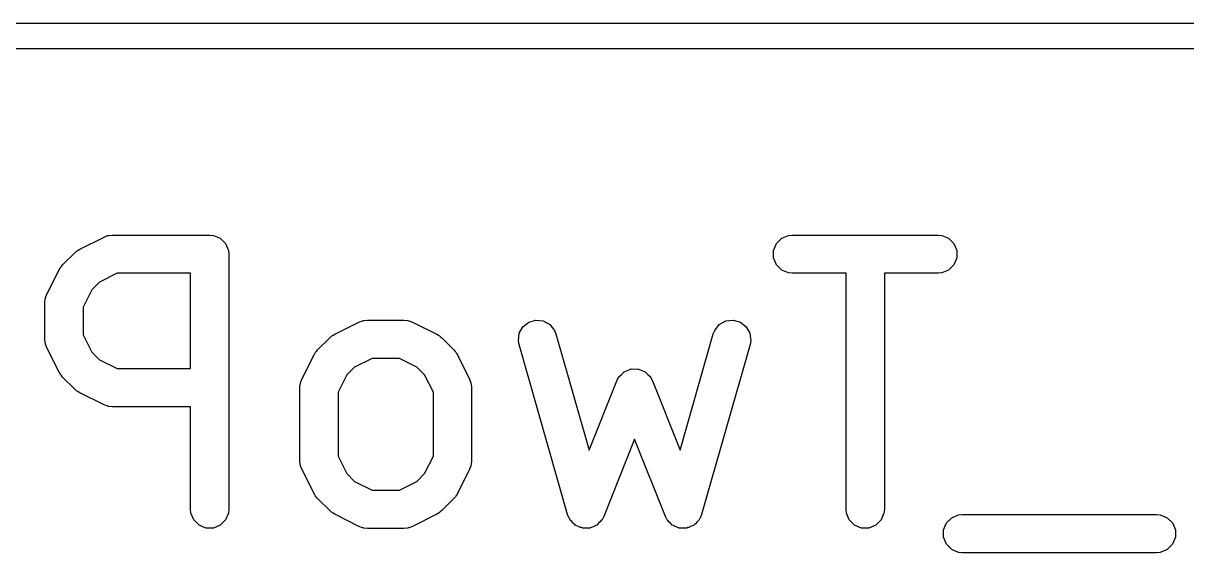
# Model space of a CAD drawing. Header units: inches. Extents: x -1.72 to 1.71, y -2.13 to 2.13.
# Drawn here: x -0.9967 to -0.8171, y 0.6526 to 0.7343 of the extents above; entities that cross this region are included whole.
import ezdxf

# ---------------------------------------------------------------- set-up
doc = ezdxf.new("R2010")
doc.units = ezdxf.units.IN
doc.header["$MEASUREMENT"] = 0
doc.layers.add('BLACK', color=250, linetype='CONTINUOUS')

msp = doc.modelspace()

# ---------------------------------------------------------------- linework, layer by layer
at = {"layer": 'BLACK', "linetype": 'CONTINUOUS'}
for p, q in [((-1.48622, 0.73425), (-0.58806, 0.73425)), ((-0.58806, 0.73031), (-1.48819, 0.73031)), ((-0.98801, 0.6994), (-0.98426, 0.70127)), ((-0.98426, 0.70127), (-0.98372, 0.70148)), ((-0.98372, 0.70148), (-0.98361, 0.70148)), ((-0.98361, 0.70148), (-0.98352, 0.70153)), ((-0.98352, 0.70153), (-0.98294, 0.70158)), ((-0.98294, 0.70158), (-0.96794, 0.70158)), ((-0.96794, 0.70158), (-0.96737, 0.70153)), ((-0.96737, 0.70153), (-0.9663, 0.70108)), ((-0.9663, 0.70108), (-0.96549, 0.70027)), ((-0.88041, 0.70027), (-0.87959, 0.70108)), ((-0.87959, 0.70108), (-0.87853, 0.70153)), ((-0.87853, 0.70153), (-0.87795, 0.70158)), ((-0.87795, 0.70158), (-0.85546, 0.70158)), ((-0.85546, 0.70158), (-0.85488, 0.70153)), ((-0.85488, 0.70153), (-0.85382, 0.70108)), ((-0.85382, 0.70108), (-0.853, 0.70027)), ((-0.98878, 0.69884), (-0.98855, 0.69903)), ((-0.98855, 0.69903), (-0.9885, 0.69909)), ((-0.9885, 0.69909), (-0.98841, 0.69914)), ((-0.98841, 0.69914), (-0.98833, 0.69921)), ((-0.98833, 0.69921), (-0.98826, 0.69924)), ((-0.98826, 0.69924), (-0.98801, 0.6994)), ((-0.96549, 0.70027), (-0.96505, 0.69921)), ((-0.96505, 0.69921), (-0.96499, 0.69863)), ((-0.88085, 0.69921), (-0.88041, 0.70027)), ((-0.88085, 0.69805), (-0.88085, 0.69921)), ((-0.853, 0.70027), (-0.85256, 0.69921)), ((-0.85256, 0.69921), (-0.85256, 0.69805)), ((-0.99065, 0.69697), (-0.98878, 0.69884)), ((-0.96499, 0.69863), (-0.96499, 0.65926)), ((-0.88041, 0.69699), (-0.88085, 0.69805)), ((-0.85256, 0.69805), (-0.853, 0.69699)), ((-0.99308, 0.69245), (-0.99121, 0.6962)), ((-0.99121, 0.6962), (-0.99105, 0.69645)), ((-0.99105, 0.69645), (-0.99102, 0.69652)), ((-0.99102, 0.69652), (-0.99095, 0.6966)), ((-0.99095, 0.6966), (-0.9909, 0.69669)), ((-0.9909, 0.69669), (-0.99084, 0.69674)), ((-0.99084, 0.69674), (-0.99065, 0.69697)), ((-0.98224, 0.69568), (-0.98494, 0.69433)), ((-0.97089, 0.69568), (-0.98224, 0.69568)), ((-0.97089, 0.68096), (-0.97089, 0.69568)), ((-0.87959, 0.69617), (-0.88041, 0.69699)), ((-0.87853, 0.69573), (-0.87959, 0.69617)), ((-0.87795, 0.69568), (-0.87853, 0.69573)), ((-0.86966, 0.69568), (-0.87795, 0.69568)), ((-0.86966, 0.65926), (-0.86966, 0.69568)), ((-0.85546, 0.69568), (-0.86375, 0.69568)), ((-0.86375, 0.69568), (-0.86375, 0.65926)), ((-0.85488, 0.69573), (-0.85546, 0.69568)), ((-0.85382, 0.69617), (-0.85488, 0.69573)), ((-0.853, 0.69699), (-0.85382, 0.69617)), ((-0.98494, 0.69433), (-0.98614, 0.69313)), ((-0.99333, 0.69171), (-0.99329, 0.6918)), ((-0.99329, 0.69191), (-0.99308, 0.69245)), ((-0.99329, 0.6918), (-0.99329, 0.69191)), ((-0.98614, 0.69313), (-0.98749, 0.69043)), ((-0.99339, 0.69113), (-0.99333, 0.69171)), ((-0.99339, 0.68551), (-0.99339, 0.69113)), ((-0.98749, 0.69043), (-0.98749, 0.6862)), ((-0.94489, 0.68815), (-0.94435, 0.68835)), ((-0.94435, 0.68835), (-0.94424, 0.68836)), ((-0.94424, 0.68836), (-0.94415, 0.6884)), ((-0.94415, 0.6884), (-0.94357, 0.68846)), ((-0.94357, 0.68846), (-0.93795, 0.68846)), ((-0.93795, 0.68846), (-0.93737, 0.6884)), ((-0.93737, 0.6884), (-0.93727, 0.68836)), ((-0.93727, 0.68836), (-0.93717, 0.68835)), ((-0.93717, 0.68835), (-0.93662, 0.68815)), ((-0.91867, 0.68813), (-0.91756, 0.68845)), ((-0.91756, 0.68845), (-0.91642, 0.68832)), ((-0.91642, 0.68832), (-0.91541, 0.68776)), ((-0.88924, 0.68776), (-0.88823, 0.68832)), ((-0.88823, 0.68832), (-0.88708, 0.68845)), ((-0.88708, 0.68845), (-0.88598, 0.68813)), ((-0.94864, 0.68627), (-0.94489, 0.68815)), ((-0.93662, 0.68815), (-0.93288, 0.68627)), ((-0.92027, 0.68526), (-0.92013, 0.68641)), ((-0.92013, 0.68641), (-0.91957, 0.68742)), ((-0.91957, 0.68742), (-0.91867, 0.68813)), ((-0.91541, 0.68776), (-0.9147, 0.68686)), ((-0.9147, 0.68686), (-0.91448, 0.68632)), ((-0.89017, 0.68632), (-0.88995, 0.68686)), ((-0.88995, 0.68686), (-0.88924, 0.68776)), ((-0.88598, 0.68813), (-0.88507, 0.68742)), ((-0.88507, 0.68742), (-0.88452, 0.68641)), ((-0.88452, 0.68641), (-0.88438, 0.68526)), ((-0.99333, 0.68493), (-0.99339, 0.68551)), ((-0.99329, 0.68483), (-0.99333, 0.68493)), ((-0.99329, 0.68473), (-0.99329, 0.68483)), ((-0.99308, 0.68419), (-0.99329, 0.68473)), ((-0.98749, 0.6862), (-0.98614, 0.68351)), ((-0.95128, 0.68384), (-0.94941, 0.68572)), ((-0.94941, 0.68572), (-0.94918, 0.6859)), ((-0.94918, 0.6859), (-0.94913, 0.68596)), ((-0.94913, 0.68596), (-0.94904, 0.68602)), ((-0.94904, 0.68602), (-0.94896, 0.68609)), ((-0.94896, 0.68609), (-0.94889, 0.68612)), ((-0.94889, 0.68612), (-0.94864, 0.68627)), ((-0.93288, 0.68627), (-0.93263, 0.68612)), ((-0.93263, 0.68612), (-0.93256, 0.68609)), ((-0.93256, 0.68609), (-0.93247, 0.68602)), ((-0.93247, 0.68602), (-0.93239, 0.68596)), ((-0.93239, 0.68596), (-0.93233, 0.6859)), ((-0.93233, 0.6859), (-0.93211, 0.68572)), ((-0.93211, 0.68572), (-0.93023, 0.68384)), ((-0.92016, 0.68469), (-0.92027, 0.68526)), ((-0.91266, 0.65845), (-0.92016, 0.68469)), ((-0.91448, 0.68632), (-0.90936, 0.66838)), ((-0.89529, 0.66838), (-0.89017, 0.68632)), ((-0.88449, 0.68469), (-0.89199, 0.65845)), ((-0.88438, 0.68526), (-0.88449, 0.68469)), ((-0.99121, 0.68044), (-0.99308, 0.68419)), ((-0.98614, 0.68351), (-0.98494, 0.68231)), ((-0.95371, 0.67933), (-0.95183, 0.68308)), ((-0.95183, 0.68308), (-0.95168, 0.68332)), ((-0.95168, 0.68332), (-0.95165, 0.6834)), ((-0.95165, 0.6834), (-0.95158, 0.68348)), ((-0.95158, 0.68348), (-0.95153, 0.68357)), ((-0.95153, 0.68357), (-0.95147, 0.68362)), ((-0.95147, 0.68362), (-0.95128, 0.68384)), ((-0.93023, 0.68384), (-0.93005, 0.68362)), ((-0.93005, 0.68362), (-0.92999, 0.68357)), ((-0.92999, 0.68357), (-0.92993, 0.68348)), ((-0.92993, 0.68348), (-0.92987, 0.6834)), ((-0.92987, 0.6834), (-0.92984, 0.68332)), ((-0.92984, 0.68332), (-0.92968, 0.68308)), ((-0.92968, 0.68308), (-0.92781, 0.67933)), ((-0.98494, 0.68231), (-0.98224, 0.68096)), ((-0.94557, 0.6812), (-0.94677, 0.68001)), ((-0.94287, 0.68255), (-0.94557, 0.6812)), ((-0.93864, 0.68255), (-0.94287, 0.68255)), ((-0.93594, 0.6812), (-0.93864, 0.68255)), ((-0.93475, 0.68001), (-0.93594, 0.6812)), ((-0.99105, 0.68019), (-0.99121, 0.68044)), ((-0.99102, 0.68012), (-0.99105, 0.68019)), ((-0.99095, 0.68003), (-0.99102, 0.68012)), ((-0.9909, 0.67995), (-0.99095, 0.68003)), ((-0.99084, 0.67989), (-0.9909, 0.67995)), ((-0.99065, 0.67967), (-0.99084, 0.67989)), ((-0.98878, 0.67779), (-0.99065, 0.67967)), ((-0.98224, 0.68096), (-0.97089, 0.68096)), ((-0.95392, 0.67879), (-0.95371, 0.67933)), ((-0.94677, 0.68001), (-0.94812, 0.67731)), ((-0.9334, 0.67731), (-0.93475, 0.68001)), ((-0.92781, 0.67933), (-0.9276, 0.67879)), ((-0.90507, 0.6791), (-0.9048, 0.67962)), ((-0.9048, 0.67962), (-0.90477, 0.67964)), ((-0.90477, 0.67964), (-0.90476, 0.67968)), ((-0.90476, 0.67968), (-0.90437, 0.68006)), ((-0.90437, 0.68006), (-0.904, 0.68044)), ((-0.904, 0.68044), (-0.90396, 0.68046)), ((-0.90396, 0.68046), (-0.90394, 0.68048)), ((-0.90394, 0.68048), (-0.90343, 0.68068)), ((-0.90343, 0.68068), (-0.90294, 0.6809)), ((-0.90294, 0.6809), (-0.9029, 0.6809)), ((-0.9029, 0.6809), (-0.90287, 0.68091)), ((-0.90287, 0.68091), (-0.90232, 0.6809)), ((-0.90232, 0.6809), (-0.90178, 0.68091)), ((-0.90178, 0.68091), (-0.90175, 0.6809)), ((-0.90175, 0.6809), (-0.90171, 0.6809)), ((-0.90171, 0.6809), (-0.90122, 0.68068)), ((-0.90122, 0.68068), (-0.90071, 0.68048)), ((-0.90071, 0.68048), (-0.90069, 0.68046)), ((-0.90069, 0.68046), (-0.90065, 0.68044)), ((-0.90065, 0.68044), (-0.90028, 0.68005)), ((-0.90028, 0.68005), (-0.89989, 0.67968)), ((-0.89989, 0.67968), (-0.89988, 0.67964)), ((-0.89988, 0.67964), (-0.89985, 0.67962)), ((-0.89985, 0.67962), (-0.89958, 0.6791)), ((-0.98855, 0.67761), (-0.98878, 0.67779)), ((-0.9885, 0.67755), (-0.98855, 0.67761)), ((-0.98841, 0.67749), (-0.9885, 0.67755)), ((-0.98833, 0.67743), (-0.98841, 0.67749)), ((-0.98826, 0.6774), (-0.98833, 0.67743)), ((-0.95402, 0.67801), (-0.95396, 0.67858)), ((-0.95402, 0.66676), (-0.95402, 0.67801)), ((-0.95396, 0.67858), (-0.95392, 0.67868)), ((-0.95392, 0.67868), (-0.95392, 0.67879)), ((-0.9276, 0.67879), (-0.92759, 0.67868)), ((-0.92759, 0.67868), (-0.92755, 0.67858)), ((-0.92755, 0.67858), (-0.92749, 0.67801)), ((-0.92749, 0.67801), (-0.92749, 0.66676)), ((-0.90936, 0.66838), (-0.90507, 0.6791)), ((-0.89958, 0.6791), (-0.89529, 0.66838)), ((-0.98801, 0.67724), (-0.98826, 0.6774)), ((-0.98426, 0.67537), (-0.98801, 0.67724)), ((-0.94812, 0.67731), (-0.94812, 0.66746)), ((-0.9334, 0.66746), (-0.9334, 0.67731)), ((-0.98372, 0.67516), (-0.98426, 0.67537)), ((-0.98361, 0.67515), (-0.98372, 0.67516)), ((-0.98352, 0.67511), (-0.98361, 0.67515)), ((-0.98294, 0.67505), (-0.98352, 0.67511)), ((-0.97089, 0.67505), (-0.98294, 0.67505)), ((-0.97089, 0.65926), (-0.97089, 0.67505)), ((-0.90232, 0.67006), (-0.90708, 0.65816)), ((-0.89757, 0.65816), (-0.90232, 0.67006)), ((-0.95396, 0.66618), (-0.95402, 0.66676)), ((-0.94812, 0.66746), (-0.94677, 0.66476)), ((-0.93475, 0.66476), (-0.9334, 0.66746)), ((-0.92749, 0.66676), (-0.92755, 0.66618)), ((-0.95392, 0.66608), (-0.95396, 0.66618)), ((-0.95392, 0.66598), (-0.95392, 0.66608)), ((-0.95371, 0.66544), (-0.95392, 0.66598)), ((-0.95183, 0.66169), (-0.95371, 0.66544)), ((-0.92781, 0.66544), (-0.92968, 0.66169)), ((-0.9276, 0.66598), (-0.92781, 0.66544)), ((-0.92759, 0.66608), (-0.9276, 0.66598)), ((-0.92755, 0.66618), (-0.92759, 0.66608)), ((-0.94677, 0.66476), (-0.94557, 0.66356)), ((-0.94557, 0.66356), (-0.94287, 0.66221)), ((-0.93864, 0.66221), (-0.93594, 0.66356)), ((-0.93594, 0.66356), (-0.93475, 0.66476)), ((-0.95168, 0.66144), (-0.95183, 0.66169)), ((-0.95165, 0.66137), (-0.95168, 0.66144)), ((-0.95158, 0.66129), (-0.95165, 0.66137)), ((-0.95153, 0.6612), (-0.95158, 0.66129)), ((-0.94287, 0.66221), (-0.93864, 0.66221)), ((-0.92993, 0.66129), (-0.92999, 0.6612)), ((-0.92987, 0.66137), (-0.92993, 0.66129)), ((-0.92984, 0.66144), (-0.92987, 0.66137)), ((-0.92968, 0.66169), (-0.92984, 0.66144)), ((-0.95147, 0.66115), (-0.95153, 0.6612)), ((-0.95128, 0.66092), (-0.95147, 0.66115)), ((-0.94941, 0.65905), (-0.95128, 0.66092)), ((-0.93023, 0.66092), (-0.93211, 0.65905)), ((-0.93005, 0.66115), (-0.93023, 0.66092)), ((-0.92999, 0.6612), (-0.93005, 0.66115)), ((-0.97084, 0.65868), (-0.97089, 0.65926)), ((-0.9704, 0.65762), (-0.97084, 0.65868)), ((-0.96505, 0.65868), (-0.96549, 0.65762)), ((-0.96499, 0.65926), (-0.96505, 0.65868)), ((-0.94918, 0.65886), (-0.94941, 0.65905)), ((-0.94913, 0.6588), (-0.94918, 0.65886)), ((-0.94904, 0.65875), (-0.94913, 0.6588)), ((-0.94896, 0.65868), (-0.94904, 0.65875)), ((-0.94889, 0.65865), (-0.94896, 0.65868)), ((-0.94864, 0.65849), (-0.94889, 0.65865)), ((-0.94489, 0.65662), (-0.94864, 0.65849)), ((-0.93288, 0.65849), (-0.93662, 0.65662)), ((-0.93263, 0.65865), (-0.93288, 0.65849)), ((-0.93256, 0.65868), (-0.93263, 0.65865)), ((-0.93247, 0.65875), (-0.93256, 0.65868)), ((-0.93239, 0.6588), (-0.93247, 0.65875)), ((-0.93233, 0.65886), (-0.93239, 0.6588)), ((-0.93211, 0.65905), (-0.93233, 0.65886)), ((-0.91245, 0.65791), (-0.91266, 0.65845)), ((-0.91233, 0.65776), (-0.91245, 0.65791)), ((-0.91226, 0.65759), (-0.91233, 0.65776)), ((-0.90735, 0.65765), (-0.90748, 0.65751)), ((-0.90708, 0.65816), (-0.90735, 0.65765)), ((-0.8973, 0.65765), (-0.89757, 0.65816)), ((-0.89717, 0.65751), (-0.8973, 0.65765)), ((-0.89232, 0.65776), (-0.89239, 0.65759)), ((-0.8922, 0.65791), (-0.89232, 0.65776)), ((-0.89199, 0.65845), (-0.8922, 0.65791)), ((-0.8696, 0.65868), (-0.86966, 0.65926)), ((-0.86916, 0.65762), (-0.8696, 0.65868)), ((-0.86381, 0.65868), (-0.86425, 0.65762)), ((-0.86375, 0.65926), (-0.86381, 0.65868)), ((-0.85416, 0.65715), (-0.85335, 0.65796)), ((-0.85335, 0.65796), (-0.85228, 0.65841)), ((-0.85228, 0.65841), (-0.85171, 0.65846)), ((-0.85171, 0.65846), (-0.82171, 0.65846)), ((-0.82171, 0.65846), (-0.82113, 0.65841)), ((-0.82113, 0.65841), (-0.82007, 0.65796)), ((-0.82007, 0.65796), (-0.81925, 0.65715)), ((-0.96958, 0.6568), (-0.9704, 0.65762)), ((-0.96852, 0.65636), (-0.96958, 0.6568)), ((-0.96737, 0.65636), (-0.96852, 0.65636)), ((-0.9663, 0.6568), (-0.96737, 0.65636)), ((-0.96549, 0.65762), (-0.9663, 0.6568)), ((-0.94435, 0.65641), (-0.94489, 0.65662)), ((-0.94424, 0.6564), (-0.94435, 0.65641)), ((-0.94415, 0.65636), (-0.94424, 0.6564)), ((-0.94357, 0.65631), (-0.94415, 0.65636)), ((-0.93795, 0.65631), (-0.94357, 0.65631)), ((-0.93737, 0.65636), (-0.93795, 0.65631)), ((-0.93727, 0.6564), (-0.93737, 0.65636)), ((-0.93717, 0.65641), (-0.93727, 0.6564)), ((-0.93662, 0.65662), (-0.93717, 0.65641)), ((-0.91198, 0.65731), (-0.91226, 0.65759)), ((-0.91173, 0.65701), (-0.91198, 0.65731)), ((-0.91157, 0.65692), (-0.91173, 0.65701)), ((-0.91143, 0.65678), (-0.91157, 0.65692)), ((-0.91107, 0.65664), (-0.91143, 0.65678)), ((-0.91073, 0.65645), (-0.91107, 0.65664)), ((-0.91054, 0.65643), (-0.91073, 0.65645)), ((-0.91036, 0.65636), (-0.91054, 0.65643)), ((-0.90997, 0.65636), (-0.91036, 0.65636)), ((-0.90958, 0.65632), (-0.90997, 0.65636)), ((-0.9094, 0.65637), (-0.90958, 0.65632)), ((-0.90921, 0.65637), (-0.9094, 0.65637)), ((-0.90885, 0.65652), (-0.90921, 0.65637)), ((-0.90847, 0.65663), (-0.90885, 0.65652)), ((-0.90833, 0.65675), (-0.90847, 0.65663)), ((-0.90815, 0.65682), (-0.90833, 0.65675)), ((-0.90788, 0.65711), (-0.90815, 0.65682)), ((-0.90757, 0.65735), (-0.90788, 0.65711)), ((-0.90748, 0.65751), (-0.90757, 0.65735)), ((-0.89708, 0.65735), (-0.89717, 0.65751)), ((-0.89677, 0.65711), (-0.89708, 0.65735)), ((-0.8965, 0.65682), (-0.89677, 0.65711)), ((-0.89632, 0.65675), (-0.8965, 0.65682)), ((-0.89618, 0.65663), (-0.89632, 0.65675)), ((-0.8958, 0.65652), (-0.89618, 0.65663)), ((-0.89544, 0.65637), (-0.8958, 0.65652)), ((-0.89525, 0.65637), (-0.89544, 0.65637)), ((-0.89507, 0.65632), (-0.89525, 0.65637)), ((-0.89468, 0.65636), (-0.89507, 0.65632)), ((-0.89428, 0.65636), (-0.89468, 0.65636)), ((-0.89411, 0.65643), (-0.89428, 0.65636)), ((-0.89392, 0.65645), (-0.89411, 0.65643)), ((-0.89358, 0.65664), (-0.89392, 0.65645)), ((-0.89322, 0.65678), (-0.89358, 0.65664)), ((-0.89308, 0.65692), (-0.89322, 0.65678)), ((-0.89292, 0.65701), (-0.89308, 0.65692)), ((-0.89267, 0.65731), (-0.89292, 0.65701)), ((-0.89239, 0.65759), (-0.89267, 0.65731)), ((-0.86834, 0.6568), (-0.86916, 0.65762)), ((-0.86728, 0.65636), (-0.86834, 0.6568)), ((-0.86613, 0.65636), (-0.86728, 0.65636)), ((-0.86506, 0.6568), (-0.86613, 0.65636)), ((-0.86425, 0.65762), (-0.86506, 0.6568)), ((-0.8546, 0.65609), (-0.85416, 0.65715)), ((-0.8546, 0.65493), (-0.8546, 0.65609)), ((-0.81925, 0.65715), (-0.81881, 0.65609)), ((-0.81881, 0.65609), (-0.81881, 0.65493)), ((-0.85416, 0.65387), (-0.8546, 0.65493)), ((-0.81881, 0.65493), (-0.81925, 0.65387)), ((-0.85335, 0.65305), (-0.85416, 0.65387)), ((-0.85228, 0.65261), (-0.85335, 0.65305)), ((-0.85171, 0.65256), (-0.85228, 0.65261)), ((-0.82171, 0.65256), (-0.85171, 0.65256)), ((-0.82113, 0.65261), (-0.82171, 0.65256)), ((-0.82007, 0.65305), (-0.82113, 0.65261)), ((-0.81925, 0.65387), (-0.82007, 0.65305))]:
    msp.add_line(p, q, dxfattribs=at)

doc.saveas('drawing.dxf')
